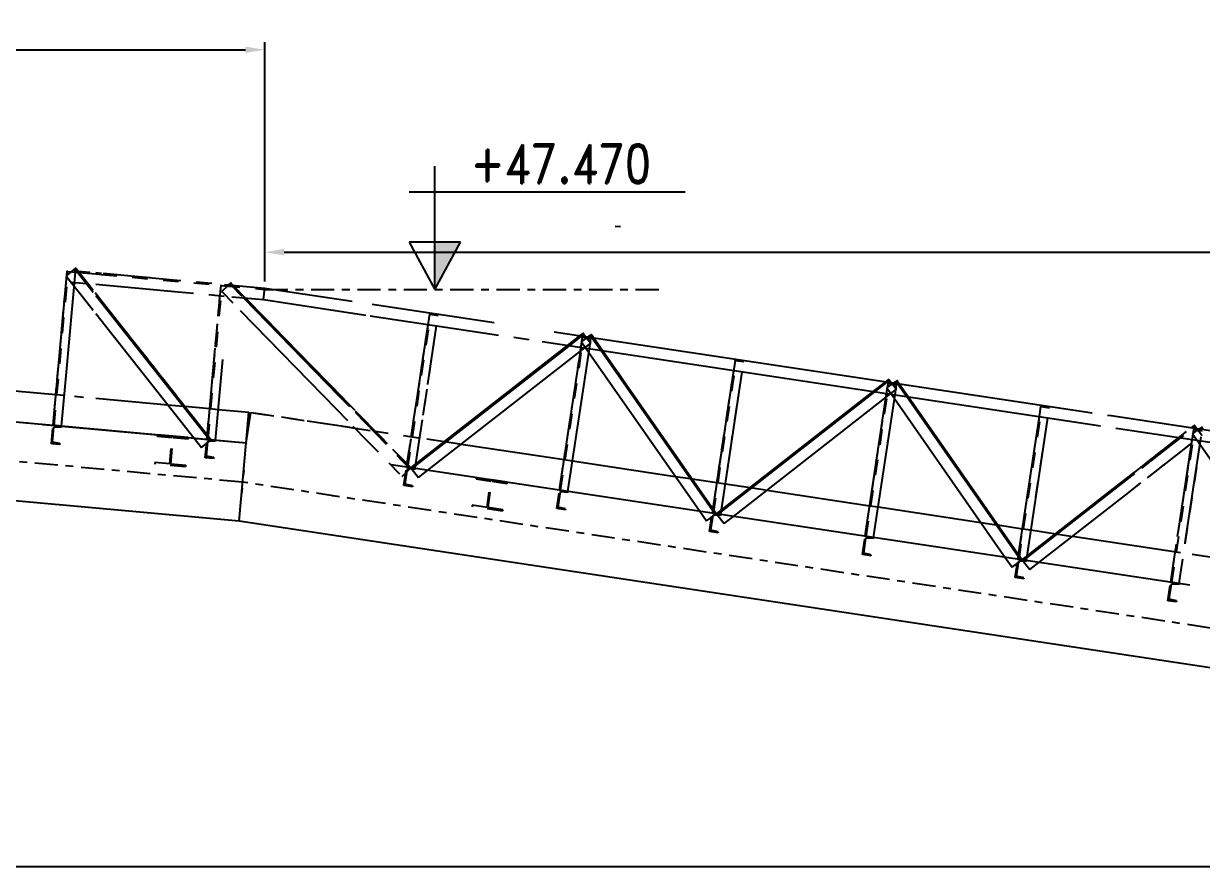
# Model space of a CAD drawing. Header units: millimetres. Extents: x 2368 to 8313, y 7493 to 11698.
# Drawn here: x 6616 to 6768.6, y 8225.6 to 8334.6 of the extents above; entities that cross this region are included whole.
import ezdxf
from ezdxf.enums import TextEntityAlignment as Align

# ---------------------------------------------------------------- set-up
doc = ezdxf.new("R2010")
doc.units = ezdxf.units.MM
for name, pattern in [('XKITLINE00', [0]), ('XKITLINE02', [4, 2, -2]), ('XKITLINE03', [6, 3, -1, 1, -1])]:
    doc.linetypes.add(name, pattern=pattern)
doc.layers.add('3', color=120, linetype='Continuous')
doc.styles.add('ROMAND', font='romand.shx')
doc.styles.add('ROMANS', font='romans.shx')
doc.dimstyles.new('MD300', dxfattribs={"dimtxt": 2.5, "dimasz": 2.5, "dimexe": 1, "dimexo": 1, "dimgap": 0.5, "dimtad": 1, "dimdec": 1, "dimlfac": 50, "dimrnd": 0.5, "dimdsep": 46, "dimtxsty": 'ROMANS', "dimcen": 1, "dimclrd": 146, "dimclre": 146, "dimclrt": 30, "dimadec": 1, "dimazin": 2, "dimtfac": 1, "dimtdec": 1, "dimtmove": 0, "dimatfit": 1, "dimfxl": 1, "dimtolj": 1, "dimtzin": 0, "dimlwd": -1, "dimlwe": -1, "dimarcsym": 0})

# ---------------------------------------------------------------- blocks, each defined once
blk = doc.blocks.new('*D55')
at = {"color": 146, "transparency": 16777216}
for p, q in [((6296.35, 8326.87), (6296.35, 8332.21)), ((6647.22, 8301.21), (6647.22, 8332.21)), ((6298.85, 8331.21), (6644.72, 8331.21))]:
    blk.add_line(p, q, dxfattribs=at)
for points in [[(6298.85, 8331.62), (6298.85, 8330.79), (6296.35, 8331.21)], [(6644.72, 8331.62), (6644.72, 8330.79), (6647.22, 8331.21)]]:
    blk.add_solid(points, dxfattribs=at)
at = {"layer": 'Defpoints', "color": 0, "transparency": 16777216}
for p in [(6647.22, 8331.21), (6296.35, 8325.87), (6647.22, 8300.21)]:
    blk.add_point(p, dxfattribs=at)
at = {"color": 30, "transparency": 16777216, "insert": (6471.79, 8332.96), "char_height": 2.5, "attachment_point": 5, "style": 'ROMANS'}
blk.add_mtext('\\A1;17543.5', dxfattribs=at)
blk = doc.blocks.new('*D56')
at = {"color": 146, "transparency": 16777216}
for p, q in [((6647.22, 8301.21), (6647.22, 8306.02)), ((6919.94, 8260.01), (6919.94, 8306.02)), ((6649.72, 8305.02), (6917.44, 8305.02))]:
    blk.add_line(p, q, dxfattribs=at)
for points in [[(6649.72, 8305.44), (6649.72, 8304.6), (6647.22, 8305.02)], [(6917.44, 8305.44), (6917.44, 8304.6), (6919.94, 8305.02)]]:
    blk.add_solid(points, dxfattribs=at)
at = {"layer": 'Defpoints', "color": 0, "transparency": 16777216}
for p in [(6919.94, 8305.02), (6647.22, 8300.21), (6919.94, 8259.01)]:
    blk.add_point(p, dxfattribs=at)
at = {"color": 30, "transparency": 16777216, "insert": (6783.58, 8306.77), "char_height": 2.5, "attachment_point": 5, "style": 'ROMANS'}
blk.add_mtext('\\A1;13635.5', dxfattribs=at)

msp = doc.modelspace()

# ---------------------------------------------------------------- linework, layer by layer
at = {"color": 8, "linetype": 'XKITLINE00'}
for p, q in [((6693.2633, 8308.3243), (6692.592, 8308.36)), ((6643.8984, 8270.2194), (6410.2245, 8291.5678)), ((6644.8228, 8280.3372), (6620.8997, 8282.5228)), ((6643.8976, 8270.2107), (6644.8236, 8280.3459)), ((6766.9576, 8261.9437), (6663.5729, 8277.5209)), ((6644.2882, 8274.4856), (6644.4329, 8276.0697)), ((6644.5034, 8276.8416), (6644.433, 8276.071)), ((6644.2882, 8274.4856), (6644.2178, 8273.715)), ((6928.8948, 8227.2696), (6643.8976, 8270.2107))]:
    msp.add_line(p, q, dxfattribs=at)
at = {"color": 3, "linetype": 'XKITLINE02'}
for p, q in [((6622.3265, 8302.599), (6622.7868, 8302.9619)), ((6622.7868, 8302.9619), (6623.0435, 8302.6364)), ((6619.9704, 8282.6156), (6621.7893, 8302.5327)), ((6621.5905, 8301.895), (6622.5804, 8300.6397)), ((6621.6026, 8302.0281), (6622.1954, 8302.4956)), ((6622.3265, 8302.4836), (6622.5937, 8302.4592)), ((6622.5765, 8302.6315), (6625.3847, 8302.375)), ((6622.6612, 8302.8629), (6622.8397, 8302.6364)), ((6622.8017, 8302.4402), (6623.7121, 8302.3571)), ((6623.7847, 8302.3504), (6625.3847, 8302.2043)), ((6623.7847, 8301.6965), (6625.3847, 8299.6676)), ((6623.7847, 8301.4381), (6625.3847, 8299.4092)), ((6626.0973, 8302.1392), (6647.225, 8300.2098)), ((6626.417, 8302.2808), (6642.0101, 8300.8567)), ((6622.2214, 8301.1577), (6625.3847, 8300.8688)), ((6639.7797, 8281.1555), (6641.567, 8300.7265)), ((6639.8875, 8280.7966), (6641.7064, 8300.7138)), ((6641.567, 8300.7265), (6642.6624, 8300.6265)), ((6641.6855, 8299.9158), (6642.5953, 8300.8033)), ((6641.6855, 8299.9158), (6644.062, 8297.4796)), ((6642.8546, 8300.7796), (6644.4676, 8299.1261)), ((6643.0999, 8300.7572), (6644.713, 8299.1037)), ((6623.7847, 8299.1126), (6625.3847, 8297.0837)), ((6636.0155, 8299.8979), (6642.9791, 8299.262)), ((6658.3346, 8297.1909), (6660.8914, 8296.8056)), ((6665.6359, 8277.426), (6668.5834, 8296.9893)), ((6665.7422, 8277.1916), (6668.7219, 8296.9684)), ((6668.5834, 8296.9893), (6669.6711, 8296.8254)), ((6666.7443, 8277.3991), (6669.6711, 8296.8254)), ((6675.4988, 8294.6047), (6683.1395, 8293.4535)), ((6685.519, 8274.212), (6688.4987, 8293.9888)), ((6686.4307, 8292.9576), (6688.0606, 8294.2289)), ((6686.6487, 8292.9247), (6688.2787, 8294.1961)), ((6688.1624, 8292.6967), (6688.3602, 8294.0097)), ((6688.2074, 8293.4434), (6689.1071, 8294.0713)), ((6688.3602, 8294.0097), (6689.4479, 8293.8458)), ((6688.7497, 8294.1251), (6689.4228, 8293.2622)), ((6689.2501, 8292.5328), (6689.4479, 8293.8458)), ((6689.5744, 8294.0009), (6690.7574, 8292.3057)), ((6689.7924, 8293.968), (6690.9754, 8292.2728)), ((6688.0911, 8292.2235), (6689.4228, 8293.2622)), ((6688.2074, 8293.4434), (6689.1778, 8292.0529)), ((6705.2091, 8271.5969), (6708.137, 8291.0301)), ((6705.2958, 8271.2324), (6708.2755, 8291.0092)), ((6706.2978, 8271.4395), (6709.2247, 8290.8662)), ((6708.137, 8291.0301), (6709.2247, 8290.8662)), ((6667.1332, 8279.9801), (6668.3307, 8287.9287)), ((6725.0726, 8268.2528), (6728.0523, 8288.0296)), ((6725.9843, 8286.998), (6727.6142, 8288.2693)), ((6726.2023, 8286.9651), (6727.8322, 8288.2365)), ((6727.7159, 8286.7371), (6727.9138, 8288.0505)), ((6727.761, 8287.4842), (6728.6602, 8288.1117)), ((6727.9138, 8288.0505), (6729.0015, 8287.8866)), ((6728.3033, 8288.1655), (6728.9764, 8287.3026)), ((6728.8037, 8286.5732), (6729.0015, 8287.8866)), ((6729.1283, 8288.0412), (6730.3113, 8286.346)), ((6729.3464, 8288.0083), (6730.5293, 8286.3132)), ((6620.1948, 8286.6117), (6621.2902, 8286.5117)), ((6656.7919, 8286.4921), (6658.9196, 8284.311)), ((6656.8207, 8286.6918), (6658.9507, 8284.5082)), ((6665.8592, 8278.9077), (6667.0367, 8286.7235)), ((6727.6446, 8286.2639), (6728.9764, 8287.3026)), ((6727.761, 8287.4842), (6728.7314, 8286.0937)), ((6634.6867, 8285.2882), (6636.8825, 8285.0877)), ((6640.1119, 8284.7928), (6641.2073, 8284.6928)), ((6656.5329, 8284.6955), (6658.6395, 8282.5359)), ((6744.7627, 8265.6377), (6747.6906, 8285.0709)), ((6744.8494, 8265.2732), (6747.8291, 8285.05)), ((6745.8514, 8265.4798), (6748.7783, 8284.907)), ((6747.6906, 8285.0709), (6748.7783, 8284.907)), ((6602.5882, 8284.2029), (6644.8236, 8280.3459)), ((6645.4195, 8284.3012), (6668.1907, 8280.8703)), ((6646.4177, 8284.1508), (6652.7392, 8283.1984)), ((6752.3423, 8284.5435), (6756.7582, 8283.8781)), ((6619.6127, 8280.2382), (6619.8303, 8282.6206)), ((6619.7715, 8280.4374), (6619.951, 8282.4036)), ((6619.831, 8282.6283), (6620.9264, 8282.5282)), ((6620.914, 8282.3928), (6619.951, 8282.4036)), ((6620.914, 8282.3928), (6620.9257, 8282.5205)), ((6656.2409, 8282.6708), (6658.6046, 8282.3146)), ((6658.8986, 8282.2703), (6661.5189, 8281.8755)), ((6661.5506, 8281.6139), (6664.9429, 8278.1364)), ((6661.6677, 8281.723), (6665.0656, 8278.2397)), ((6753.4036, 8282.8667), (6757.7317, 8282.2145)), ((6758.189, 8275.3062), (6767.1678, 8282.3097)), ((6758.2749, 8275.1703), (6767.3858, 8282.2769)), ((6764.6262, 8262.2936), (6767.6059, 8282.0704)), ((6764.8577, 8264.77), (6767.4674, 8282.0913)), ((6765.7563, 8263.3504), (6768.5551, 8281.9274)), ((6767.3146, 8281.525), (6768.2133, 8282.1522)), ((6767.4674, 8282.0913), (6768.5551, 8281.9274)), ((6767.857, 8282.2059), (6768.53, 8281.343)), ((6620.7081, 8280.1382), (6619.6127, 8280.2382)), ((6620.7205, 8280.2736), (6619.7715, 8280.4374)), ((6620.7205, 8280.2736), (6620.7081, 8280.1382)), ((6633.3311, 8281.1946), (6633.3485, 8281.3855)), ((6635.2581, 8281.0186), (6633.3311, 8281.1946)), ((6633.3493, 8281.3937), (6637.3327, 8281.03)), ((6634.9489, 8277.6327), (6635.2581, 8281.0186)), ((6635.0783, 8277.6209), (6635.3875, 8281.0068)), ((6637.3145, 8280.8308), (6635.3875, 8281.0068)), ((6637.3145, 8280.8308), (6637.3319, 8281.0216)), ((6638.1001, 8280.9599), (6640.8435, 8280.7093)), ((6638.1073, 8280.9508), (6639.0395, 8279.7687)), ((6639.0395, 8279.7687), (6640.286, 8280.7517)), ((6639.5298, 8278.4193), (6639.7473, 8280.8009)), ((6639.6886, 8278.6185), (6639.8682, 8280.5847)), ((6639.7797, 8281.1555), (6639.8008, 8281.3871)), ((6640.8312, 8280.5739), (6639.8682, 8280.5847)), ((6640.0763, 8280.7794), (6640.2959, 8280.7594)), ((6640.0763, 8280.7794), (6640.2959, 8280.7594)), ((6640.0836, 8280.7702), (6640.1702, 8280.6604)), ((6640.8312, 8280.5739), (6640.8428, 8280.7008)), ((6660.4965, 8280.6323), (6665.0023, 8276.0133)), ((6670.4901, 8280.5238), (6672.6704, 8280.1953)), ((6759.0488, 8273.9477), (6768.53, 8281.343)), ((6767.3146, 8281.525), (6768.285, 8280.1345)), ((6640.6376, 8278.4547), (6639.6886, 8278.6185)), ((6633.0219, 8277.8087), (6633.0037, 8277.6095)), ((6636.9871, 8277.2457), (6633.0037, 8277.6095)), ((6634.9489, 8277.6327), (6633.0219, 8277.8087)), ((6637.0053, 8277.4449), (6635.0783, 8277.6209)), ((6637.0053, 8277.4449), (6636.9871, 8277.2457)), ((6640.6253, 8278.3193), (6639.5298, 8278.4193)), ((6640.6376, 8278.4547), (6640.6253, 8278.3193)), ((6665.0023, 8276.0133), (6666.1476, 8277.1305)), ((6665.2462, 8274.8393), (6665.6038, 8277.2125)), ((6665.6038, 8277.2125), (6665.6041, 8277.2148)), ((6665.6038, 8277.2125), (6666.6915, 8277.0486)), ((6665.6038, 8277.2125), (6666.6915, 8277.0486)), ((6665.6359, 8277.426), (6665.6658, 8277.6244)), ((6665.8828, 8277.1728), (6666.0331, 8277.0188)), ((6666.1433, 8277.1333), (6666.1437, 8277.1335)), ((6666.1433, 8277.1333), (6667.1274, 8275.8717)), ((6666.1449, 8277.1334), (6666.1476, 8277.1305)), ((6666.2417, 8277.0071), (6666.3617, 8277.1007)), ((6666.6915, 8277.0486), (6666.6712, 8276.9141)), ((6666.6915, 8277.0486), (6666.6918, 8277.0509)), ((6666.7443, 8277.3991), (6666.7789, 8277.6291)), ((6685.9768, 8278.1904), (6687.0645, 8278.0265)), ((6758.189, 8275.3062), (6760.6506, 8277.2262)), ((6758.2749, 8275.1703), (6760.7321, 8277.0869)), ((6665.4163, 8275.0288), (6665.7105, 8276.9812)), ((6666.6712, 8276.9141), (6665.7105, 8276.9812)), ((6667.1274, 8275.8717), (6668.324, 8276.805)), ((6674.6192, 8275.8565), (6674.5894, 8275.6587)), ((6676.5028, 8275.3704), (6674.5894, 8275.6587)), ((6678.5746, 8275.2606), (6674.6192, 8275.8565)), ((6700.3647, 8276.0225), (6702.545, 8275.694)), ((6759.0488, 8273.9477), (6761.4658, 8275.833)), ((6666.3339, 8274.6754), (6665.2462, 8274.8393)), ((6666.3542, 8274.8099), (6665.4163, 8275.0288)), ((6666.3542, 8274.8099), (6666.3339, 8274.6754)), ((6675.9963, 8272.0084), (6676.5028, 8275.3704)), ((6676.1249, 8271.989), (6676.6314, 8275.3511)), ((6678.5448, 8275.0628), (6676.6314, 8275.3511)), ((6678.5746, 8275.2606), (6678.5448, 8275.0628)), ((6685.023, 8271.8597), (6685.3806, 8274.2329)), ((6685.1931, 8272.0492), (6685.4873, 8274.0016)), ((6685.3806, 8274.2329), (6685.3809, 8274.235)), ((6685.3806, 8274.2329), (6686.4683, 8274.069)), ((6686.4683, 8274.069), (6685.3806, 8274.2329)), ((6686.448, 8273.9345), (6685.4873, 8274.0016)), ((6686.4683, 8274.069), (6686.448, 8273.9345)), ((6686.4683, 8274.069), (6686.4686, 8274.0711)), ((6705.7536, 8275.2106), (6706.8413, 8275.0467)), ((6710.0437, 8274.5642), (6712.224, 8274.2357)), ((6674.0829, 8272.2967), (6674.0531, 8272.0989)), ((6678.0085, 8271.503), (6674.0531, 8272.0989)), ((6675.9963, 8272.0084), (6674.0829, 8272.2967)), ((6678.0383, 8271.7007), (6676.1249, 8271.989)), ((6678.0383, 8271.7007), (6678.0085, 8271.503)), ((6686.1107, 8271.6958), (6685.023, 8271.8597)), ((6686.131, 8271.8303), (6685.1931, 8272.0492)), ((6686.131, 8271.8303), (6686.1107, 8271.6958)), ((6703.5193, 8271.5021), (6704.3891, 8270.2557)), ((6704.3891, 8270.2557), (6705.7012, 8271.1713)), ((6704.7998, 8268.8801), (6705.1574, 8271.2533)), ((6704.9699, 8269.0696), (6705.2641, 8271.022)), ((6705.1574, 8271.2533), (6705.1577, 8271.2552)), ((6705.1574, 8271.2533), (6706.2451, 8271.0894)), ((6705.1574, 8271.2533), (6706.2451, 8271.0894)), ((6705.2091, 8271.5969), (6705.2438, 8271.8268)), ((6706.2248, 8270.9549), (6705.2641, 8271.022)), ((6705.4816, 8271.2064), (6705.57, 8271.0798)), ((6705.6969, 8271.1737), (6705.6972, 8271.1739)), ((6705.6969, 8271.1737), (6706.681, 8269.9121)), ((6705.6997, 8271.1736), (6705.7012, 8271.1713)), ((6705.7953, 8271.0475), (6705.9153, 8271.1411)), ((6706.2451, 8271.0894), (6706.2248, 8270.9549)), ((6706.2451, 8271.0894), (6706.2454, 8271.0913)), ((6706.2978, 8271.4395), (6706.3325, 8271.6694)), ((6725.5304, 8272.2308), (6726.6181, 8272.0669)), ((6706.681, 8269.9121), (6707.8776, 8270.8454)), ((6739.9186, 8270.0629), (6742.099, 8269.7344)), ((6705.8875, 8268.7162), (6704.7998, 8268.8801)), ((6705.9078, 8268.8507), (6704.9699, 8269.0696)), ((6705.9078, 8268.8507), (6705.8875, 8268.7162)), ((6724.5766, 8265.9005), (6724.9342, 8268.2737)), ((6724.7467, 8266.09), (6725.0409, 8268.0424)), ((6724.9342, 8268.2737), (6724.9344, 8268.2754)), ((6726.0219, 8268.1098), (6724.9342, 8268.2737)), ((6724.9342, 8268.2737), (6726.0219, 8268.1098)), ((6726.0016, 8267.9753), (6725.0409, 8268.0424)), ((6726.0219, 8268.1098), (6726.0016, 8267.9753)), ((6726.0219, 8268.1098), (6726.0221, 8268.1115)), ((6745.3071, 8269.251), (6746.3948, 8269.0871)), ((6749.5973, 8268.6046), (6751.7776, 8268.2761)), ((6764.8577, 8264.77), (6765.4887, 8268.958)), ((6763.7836, 8266.4671), (6767.2521, 8265.9445)), ((6765.7563, 8263.3504), (6766.3733, 8267.4462)), ((6725.6643, 8265.7366), (6724.5766, 8265.9005)), ((6725.6846, 8265.8711), (6724.7467, 8266.09)), ((6725.6846, 8265.8711), (6725.6643, 8265.7366)), ((6743.0733, 8265.5424), (6743.9427, 8264.2965)), ((6743.9427, 8264.2965), (6745.2548, 8265.2121)), ((6744.3534, 8262.9209), (6744.711, 8265.2941)), ((6744.5235, 8263.1104), (6744.8177, 8265.0628)), ((6744.711, 8265.2941), (6744.7112, 8265.2956)), ((6744.711, 8265.2941), (6745.7987, 8265.1302)), ((6744.711, 8265.2941), (6745.7987, 8265.1302)), ((6744.7627, 8265.6377), (6744.7974, 8265.8676)), ((6745.7784, 8264.9957), (6744.8177, 8265.0628)), ((6745.0356, 8265.2467), (6745.1236, 8265.1206)), ((6745.2505, 8265.2141), (6745.2508, 8265.2143)), ((6745.2505, 8265.2141), (6746.2346, 8263.9525)), ((6745.2536, 8265.2139), (6745.2548, 8265.2121)), ((6745.3489, 8265.0879), (6745.4689, 8265.1815)), ((6745.7987, 8265.1302), (6745.7784, 8264.9957)), ((6745.7987, 8265.1302), (6745.7989, 8265.1317)), ((6745.8514, 8265.4798), (6745.886, 8265.7098)), ((6746.2346, 8263.9525), (6747.4311, 8264.8858)), ((6745.4411, 8262.757), (6744.3534, 8262.9209)), ((6745.4614, 8262.8915), (6744.5235, 8263.1104)), ((6745.4614, 8262.8915), (6745.4411, 8262.757)), ((6764.1302, 8259.9413), (6764.4878, 8262.3145)), ((6764.3003, 8260.1308), (6764.5945, 8262.0832)), ((6764.4878, 8262.3145), (6764.488, 8262.3158)), ((6765.5755, 8262.1506), (6764.4878, 8262.3145)), ((6764.4878, 8262.3145), (6765.5755, 8262.1506)), ((6765.5552, 8262.0161), (6764.5945, 8262.0832)), ((6765.5755, 8262.1506), (6765.5552, 8262.0161)), ((6765.5755, 8262.1506), (6765.5757, 8262.1519)), ((6765.2179, 8259.7774), (6764.1302, 8259.9413)), ((6765.2382, 8259.9119), (6764.3003, 8260.1308)), ((6765.2382, 8259.9119), (6765.2179, 8259.7774))]:
    msp.add_line(p, q, dxfattribs=at)
at = {"color": 1, "linetype": 'XKITLINE03'}
for p, q in [((6622.7868, 8302.9619), (6640.2958, 8280.7594)), ((6619.831, 8282.6283), (6621.6499, 8302.5454)), ((6639.7481, 8280.8094), (6641.567, 8300.7265)), ((6642.8309, 8301.033), (6666.1476, 8277.1305)), ((6665.6038, 8277.2125), (6668.5834, 8296.9893)), ((6666.1433, 8277.1333), (6688.4387, 8294.5238)), ((6685.3806, 8274.2329), (6688.3602, 8294.0097)), ((6689.5195, 8294.3591), (6705.7012, 8271.1713)), ((6705.1574, 8271.2533), (6708.137, 8291.0301)), ((6705.6969, 8271.1737), (6727.9923, 8288.5642)), ((6724.9342, 8268.2737), (6727.9138, 8288.0505)), ((6729.0731, 8288.3999), (6745.2548, 8265.2121)), ((6744.711, 8265.2941), (6747.6906, 8285.0709)), ((6619.831, 8282.6283), (6619.831, 8282.6283)), ((6745.2505, 8265.2141), (6767.5459, 8282.6046)), ((6764.4878, 8262.3145), (6767.4674, 8282.0913)), ((6635.341, 8281.2119), (6635.341, 8281.2119)), ((6639.7481, 8280.8094), (6639.7481, 8280.8094)), ((6665.6038, 8277.2125), (6665.6038, 8277.2125)), ((6676.5969, 8275.5585), (6676.5969, 8275.5585)), ((6685.3806, 8274.2329), (6685.3806, 8274.2329)), ((6705.1574, 8271.2533), (6705.1574, 8271.2533)), ((6724.9342, 8268.2737), (6724.9342, 8268.2737)), ((6744.711, 8265.2941), (6744.711, 8265.2941)), ((6764.4878, 8262.3145), (6764.4878, 8262.3145))]:
    msp.add_line(p, q, dxfattribs=at)
at = {"color": 7, "linetype": 'XKITLINE00'}
for p, q in [((6619.831, 8282.6283), (6621.6499, 8302.5454)), ((6621.5304, 8301.9712), (6621.6026, 8302.0281)), ((6621.5304, 8301.9712), (6621.5905, 8301.895)), ((6621.5644, 8289.5136), (6622.7453, 8302.4454)), ((6621.6499, 8302.5454), (6622.3265, 8302.4836)), ((6622.1954, 8302.4956), (6622.3265, 8302.599)), ((6622.5937, 8302.4592), (6622.7453, 8302.4454)), ((6622.8397, 8302.6364), (6623.7847, 8301.4381)), ((6623.0435, 8302.6364), (6623.7847, 8301.6965)), ((6625.3847, 8302.375), (6626.083, 8302.3113)), ((6625.3847, 8302.2043), (6626.0973, 8302.1392)), ((6626.3265, 8302.289), (6634.9566, 8301.5009)), ((6622.5804, 8300.6397), (6623.7847, 8299.1126)), ((6625.3847, 8300.8688), (6636.0155, 8299.8979)), ((6642.0101, 8300.8567), (6647.2454, 8300.3786)), ((6642.5953, 8300.8033), (6642.8309, 8301.033)), ((6642.7163, 8300.9213), (6642.8546, 8300.7796)), ((6642.8309, 8301.033), (6643.0999, 8300.7572)), ((6647.0653, 8298.8888), (6647.2454, 8300.3786)), ((6647.0653, 8298.8888), (6647.2454, 8300.3786)), ((6647.2454, 8300.3786), (6658.5486, 8298.6756)), ((6625.3847, 8299.6676), (6640.2958, 8280.7594)), ((6625.3847, 8299.4092), (6640.0836, 8280.7702)), ((6642.9791, 8299.262), (6647.0653, 8298.8888)), ((6644.4676, 8299.1261), (6656.7919, 8286.4921)), ((6644.713, 8299.1037), (6656.8207, 8286.6918)), ((6647.0653, 8298.8888), (6658.3346, 8297.1909)), ((6625.3847, 8297.0837), (6638.1073, 8280.9508)), ((6644.062, 8297.4796), (6656.5329, 8284.6955)), ((6661.1252, 8298.2873), (6676.9008, 8295.9104)), ((6660.8914, 8296.8056), (6675.4988, 8294.6047)), ((6667.0367, 8286.7235), (6668.3856, 8295.6765)), ((6668.3307, 8287.9287), (6669.4734, 8295.5126)), ((6684.668, 8294.7401), (6752.3423, 8284.5435)), ((6688.0606, 8294.2289), (6688.4387, 8294.5238)), ((6688.2787, 8294.1961), (6688.5371, 8294.3977)), ((6688.4387, 8294.5238), (6688.7497, 8294.1251)), ((6689.1071, 8294.0713), (6689.5195, 8294.3591)), ((6689.3883, 8294.2675), (6689.5744, 8294.0009)), ((6689.5195, 8294.3591), (6689.7924, 8293.968)), ((6639.8008, 8281.3871), (6640.8263, 8292.6153)), ((6666.1437, 8277.1335), (6686.4307, 8292.9576)), ((6666.3617, 8277.1007), (6686.6487, 8292.9247)), ((6683.1395, 8293.4535), (6753.4036, 8282.8667)), ((6685.3809, 8274.235), (6688.1624, 8292.6967)), ((6686.4686, 8274.0711), (6689.2501, 8292.5328)), ((6690.7574, 8292.3057), (6705.4816, 8271.2064)), ((6640.8435, 8280.7093), (6641.7967, 8291.1462)), ((6668.324, 8276.805), (6688.0911, 8292.2235)), ((6689.1778, 8292.0529), (6703.5193, 8271.5021)), ((6690.9754, 8292.2728), (6705.6997, 8271.1736)), ((6620.9264, 8282.5283), (6621.5644, 8289.5136)), ((6705.2438, 8271.8268), (6707.9392, 8289.7169)), ((6706.3325, 8271.6694), (6709.0269, 8289.553)), ((6604.0881, 8288.0826), (6620.1948, 8286.6117)), ((6727.6142, 8288.2693), (6727.9923, 8288.5642)), ((6727.8322, 8288.2365), (6728.0907, 8288.4381)), ((6727.9923, 8288.5642), (6728.3033, 8288.1655)), ((6728.6602, 8288.1117), (6729.0731, 8288.3999)), ((6728.9419, 8288.3083), (6729.1283, 8288.0412)), ((6729.0731, 8288.3999), (6729.3464, 8288.0083)), ((6622.5881, 8286.3931), (6623.7847, 8286.2838)), ((6705.6972, 8271.1739), (6725.9843, 8286.998)), ((6705.9153, 8271.1411), (6726.2023, 8286.9651)), ((6707.8776, 8270.8454), (6727.6446, 8286.2639)), ((6724.9344, 8268.2754), (6727.7159, 8286.7371)), ((6726.0221, 8268.1115), (6728.8037, 8286.5732)), ((6730.3113, 8286.346), (6745.0356, 8265.2467)), ((6730.5293, 8286.3132), (6745.2536, 8265.2139)), ((6625.3847, 8286.1377), (6634.6867, 8285.2882)), ((6636.8825, 8285.0877), (6640.1119, 8284.7928)), ((6641.2073, 8284.6928), (6645.1873, 8284.3293)), ((6728.7314, 8286.0937), (6743.0733, 8265.5424)), ((6602.5884, 8284.2029), (6619.831, 8282.6283)), ((6644.8236, 8280.3459), (6645.1873, 8284.3293)), ((6644.8236, 8280.3459), (6645.4195, 8284.3012)), ((6645.4195, 8284.3012), (6646.4177, 8284.1508)), ((6652.7392, 8283.1984), (6656.2409, 8282.6708)), ((6658.9196, 8284.311), (6661.5506, 8281.6139)), ((6658.9507, 8284.5082), (6661.6677, 8281.723)), ((6744.7974, 8265.8676), (6747.4927, 8283.7573)), ((6745.886, 8265.7098), (6748.5804, 8283.5934)), ((6756.7582, 8283.8781), (6774.1905, 8281.2516)), ((6619.8303, 8282.6206), (6619.831, 8282.6283)), ((6619.831, 8282.6283), (6620.9264, 8282.5283)), ((6620.9264, 8282.5283), (6619.831, 8282.6283)), ((6620.9257, 8282.5205), (6620.9264, 8282.5283)), ((6620.9264, 8282.5282), (6633.3493, 8281.3937)), ((6658.6046, 8282.3146), (6658.8986, 8282.2703)), ((6658.6395, 8282.5359), (6660.4965, 8280.6323)), ((6661.5189, 8281.8755), (6661.7879, 8281.835)), ((6757.7317, 8282.2145), (6773.9761, 8279.767)), ((6767.1678, 8282.3097), (6767.5459, 8282.6046)), ((6767.3858, 8282.2769), (6767.6443, 8282.4785)), ((6767.5459, 8282.6046), (6767.857, 8282.2059)), ((6768.2133, 8282.1522), (6768.6267, 8282.4407)), ((6768.4955, 8282.3491), (6768.6822, 8282.0815)), ((6633.3485, 8281.3855), (6633.3493, 8281.3937)), ((6637.3327, 8281.03), (6633.3493, 8281.3937)), ((6637.3319, 8281.0216), (6637.3327, 8281.03)), ((6637.3327, 8281.03), (6638.1001, 8280.9599)), ((6639.7473, 8280.8009), (6639.7481, 8280.8094)), ((6639.7481, 8280.8094), (6639.7797, 8281.1555)), ((6639.7481, 8280.8094), (6640.0763, 8280.7794)), ((6639.7481, 8280.8094), (6640.0763, 8280.7794)), ((6640.286, 8280.7517), (6640.2958, 8280.7594)), ((6640.2959, 8280.7594), (6640.8435, 8280.7093)), ((6640.2959, 8280.7594), (6640.8435, 8280.7093)), ((6640.8428, 8280.7008), (6640.8435, 8280.7093)), ((6640.8435, 8280.7093), (6644.8236, 8280.3459)), ((6668.1907, 8280.8703), (6670.4901, 8280.5238)), ((6672.6704, 8280.1953), (6685.9768, 8278.1904)), ((6760.6506, 8277.2262), (6765.5379, 8281.0384)), ((6760.7321, 8277.0869), (6765.7559, 8281.0055)), ((6761.4658, 8275.833), (6767.1982, 8280.3042)), ((6765.4887, 8268.958), (6767.2695, 8280.7775)), ((6766.3733, 8267.4462), (6768.3572, 8280.6136)), ((6768.285, 8280.1345), (6773.0442, 8273.3147)), ((6665.6658, 8277.6244), (6665.8592, 8278.9077)), ((6666.7789, 8277.6291), (6667.1332, 8279.9801)), ((6664.9429, 8278.1364), (6665.8828, 8277.1728)), ((6665.0656, 8278.2397), (6666.1449, 8277.1334)), ((6665.6041, 8277.2148), (6665.6359, 8277.426)), ((6666.6918, 8277.0509), (6666.7443, 8277.3991)), ((6687.0645, 8278.0265), (6700.3647, 8276.0225)), ((6702.545, 8275.694), (6705.7536, 8275.2106)), ((6706.8413, 8275.0467), (6710.0437, 8274.5642)), ((6712.224, 8274.2357), (6725.5304, 8272.2308)), ((6745.2508, 8265.2143), (6758.189, 8275.3062)), ((6745.4689, 8265.1815), (6758.2749, 8275.1703)), ((6747.4311, 8264.8858), (6759.0488, 8273.9477)), ((6705.1577, 8271.2552), (6705.2091, 8271.5969)), ((6706.2454, 8271.0913), (6706.2978, 8271.4395)), ((6726.6181, 8272.0669), (6739.9186, 8270.0629)), ((6742.099, 8269.7344), (6745.3071, 8269.251)), ((6746.3948, 8269.0871), (6749.5973, 8268.6046)), ((6751.7776, 8268.2761), (6763.7836, 8266.4671)), ((6744.7112, 8265.2956), (6744.7627, 8265.6377)), ((6745.7989, 8265.1317), (6745.8514, 8265.4798)), ((6767.2521, 8265.9445), (6771.8792, 8265.2473)), ((6764.488, 8262.3158), (6764.8577, 8264.77)), ((6765.5757, 8262.1519), (6765.7563, 8263.3504))]:
    msp.add_line(p, q, dxfattribs=at)
at = {"color": 1, "linetype": 'XKITLINE00'}
for p, q in [((6621.6461, 8302.5362), (6621.6461, 8302.5362)), ((6622.783, 8302.9527), (6622.783, 8302.9527)), ((6641.5632, 8300.7173), (6641.5632, 8300.7173)), ((6642.827, 8301.0238), (6642.827, 8301.0238)), ((6668.5796, 8296.98), (6668.5796, 8296.98)), ((6688.3564, 8294.0004), (6688.3564, 8294.0004)), ((6688.4349, 8294.5146), (6688.4349, 8294.5146)), ((6689.5157, 8294.3498), (6689.5157, 8294.3498)), ((6708.1332, 8291.0208), (6708.1332, 8291.0208)), ((6727.91, 8288.0412), (6727.91, 8288.0412)), ((6727.9885, 8288.555), (6727.9885, 8288.555)), ((6729.0693, 8288.3906), (6729.0693, 8288.3906)), ((6747.6868, 8285.0616), (6747.6868, 8285.0616)), ((6619.8271, 8282.6191), (6619.8271, 8282.6191)), ((6619.8271, 8282.6191), (6619.8271, 8282.6191)), ((6767.4636, 8282.082), (6767.4636, 8282.082)), ((6767.5421, 8282.5954), (6767.5421, 8282.5954)), ((6635.3372, 8281.2026), (6635.3372, 8281.2026)), ((6639.7443, 8280.8001), (6639.7443, 8280.8001)), ((6639.7443, 8280.8001), (6639.7443, 8280.8001)), ((6640.292, 8280.7502), (6640.292, 8280.7502)), ((6644.8197, 8280.3366), (6644.8197, 8280.3366)), ((6644.8198, 8280.3366), (6644.8198, 8280.3366)), ((6665.5999, 8277.2032), (6665.5999, 8277.2032)), ((6665.5999, 8277.2032), (6665.5999, 8277.2032)), ((6666.1395, 8277.124), (6666.1395, 8277.124)), ((6666.1438, 8277.1213), (6666.1438, 8277.1213)), ((6676.5931, 8275.5493), (6676.5931, 8275.5493)), ((6685.3767, 8274.2236), (6685.3767, 8274.2236)), ((6685.3767, 8274.2236), (6685.3767, 8274.2236)), ((6705.1535, 8271.244), (6705.1535, 8271.244)), ((6705.1535, 8271.244), (6705.1535, 8271.244)), ((6705.6931, 8271.1644), (6705.6931, 8271.1644)), ((6705.6974, 8271.1621), (6705.6974, 8271.1621)), ((6724.9303, 8268.2644), (6724.9303, 8268.2644)), ((6724.9303, 8268.2644), (6724.9303, 8268.2644)), ((6744.7071, 8265.2848), (6744.7071, 8265.2848)), ((6744.7071, 8265.2848), (6744.7071, 8265.2848)), ((6745.2467, 8265.2048), (6745.2467, 8265.2048)), ((6745.251, 8265.2029), (6745.251, 8265.2029)), ((6764.4839, 8262.3052), (6764.4839, 8262.3052)), ((6764.4839, 8262.3052), (6764.4839, 8262.3052))]:
    msp.add_line(p, q, dxfattribs=at)
at = {"color": 4, "linetype": 'XKITLINE03'}
msp.add_line((6647.225, 8300.2098), (6698.7781, 8300.2098), dxfattribs=at)
at = {"color": 8, "linetype": 'XKITLINE03'}
for p, q in [((6644.3606, 8275.2783), (6410.4876, 8296.645)), ((6929.8274, 8232.2664), (6644.3606, 8275.2783))]:
    msp.add_line(p, q, dxfattribs=at)
msp.add_lwpolyline([(3492.9579, 8225.5635), (6939.5996, 8225.5635)])
at = {"color": 1, "linetype": 'XKITLINE00'}
for centre in [(6622.7868, 8302.9619), (6621.6499, 8302.5454), (6641.567, 8300.7265), (6642.8309, 8301.033), (6668.5834, 8296.9893), (6688.3602, 8294.0097), (6688.4387, 8294.5238), (6689.5195, 8294.3591), (6708.137, 8291.0301), (6727.9138, 8288.0505), (6727.9923, 8288.5642), (6729.0731, 8288.3999), (6747.6906, 8285.0709), (6619.831, 8282.6283), (6619.831, 8282.6283), (6767.4674, 8282.0913), (6767.5459, 8282.6046), (6635.341, 8281.2119), (6639.7481, 8280.8094), (6639.7481, 8280.8094), (6640.2958, 8280.7594), (6644.8236, 8280.3459), (6644.8236, 8280.3459), (6665.6038, 8277.2125), (6665.6038, 8277.2125), (6666.1433, 8277.1333), (6666.1476, 8277.1305), (6676.5969, 8275.5585), (6685.3806, 8274.2329), (6685.3806, 8274.2329), (6705.1574, 8271.2533), (6705.1574, 8271.2533), (6705.6969, 8271.1737), (6705.7012, 8271.1713), (6724.9342, 8268.2737), (6724.9342, 8268.2737), (6744.711, 8265.2941), (6744.711, 8265.2941), (6745.2505, 8265.2141), (6745.2548, 8265.2121), (6764.4878, 8262.3145), (6764.4878, 8262.3145)]:
    msp.add_circle(centre, 0.01, dxfattribs=at)
at = {"color": 8, "linetype": 'XKITLINE00'}
for centre in [(6644.3606, 8275.2783), (6644.3606, 8275.2783), (6656.0633, 8273.5151), (6656.0633, 8273.5151), (6656.0633, 8273.5151), (6656.0633, 8273.5151), (6656.0633, 8273.5151), (6656.0633, 8273.515)]:
    msp.add_circle(centre, 0.01, dxfattribs=at)
at = {"layer": '3'}
for p, q in [((6669.2502, 8300.2098), (6669.2502, 8316.1542)), ((6665.9169, 8312.8209), (6701.6244, 8312.8209)), ((6672.5836, 8306.3209), (6665.9169, 8306.3209)), ((6665.9169, 8306.3209), (6669.2502, 8300.2098)), ((6669.2502, 8300.2098), (6672.5836, 8306.3209))]:
    msp.add_line(p, q, dxfattribs=at)
msp.add_solid([(6669.2502, 8300.2098), (6672.5836, 8306.3209), (6669.2502, 8306.3209)], dxfattribs=at)

# ---------------------------------------------------------------- texts
at = {"layer": '3', "style": 'ROMAND', "width": 0.8}
msp.add_text('+47.470', height=5, dxfattribs=at).set_placement((6673.9284, 8316.4663), align=Align.MIDDLE_LEFT)

# ---------------------------------------------------------------- dimensions: what is measured, and where the dimension line sits
for base, p1, p2, picture, middle in [((6647.225, 8331.2053), (6296.3536, 8325.8679), (6647.225, 8300.2098), '*D55', (6471.7893, 8332.9553)), ((6919.9386, 8305.02), (6647.225, 8300.2098), (6919.9386, 8259.0062), '*D56', (6783.5818, 8306.77))]:
    dim = msp.add_linear_dim(base=base, p1=p1, p2=p2, dimstyle='MD300')
    dim.commit()
    dim.dimension.update_dxf_attribs({"geometry": picture, "text_midpoint": middle})

doc.saveas('drawing.dxf')
